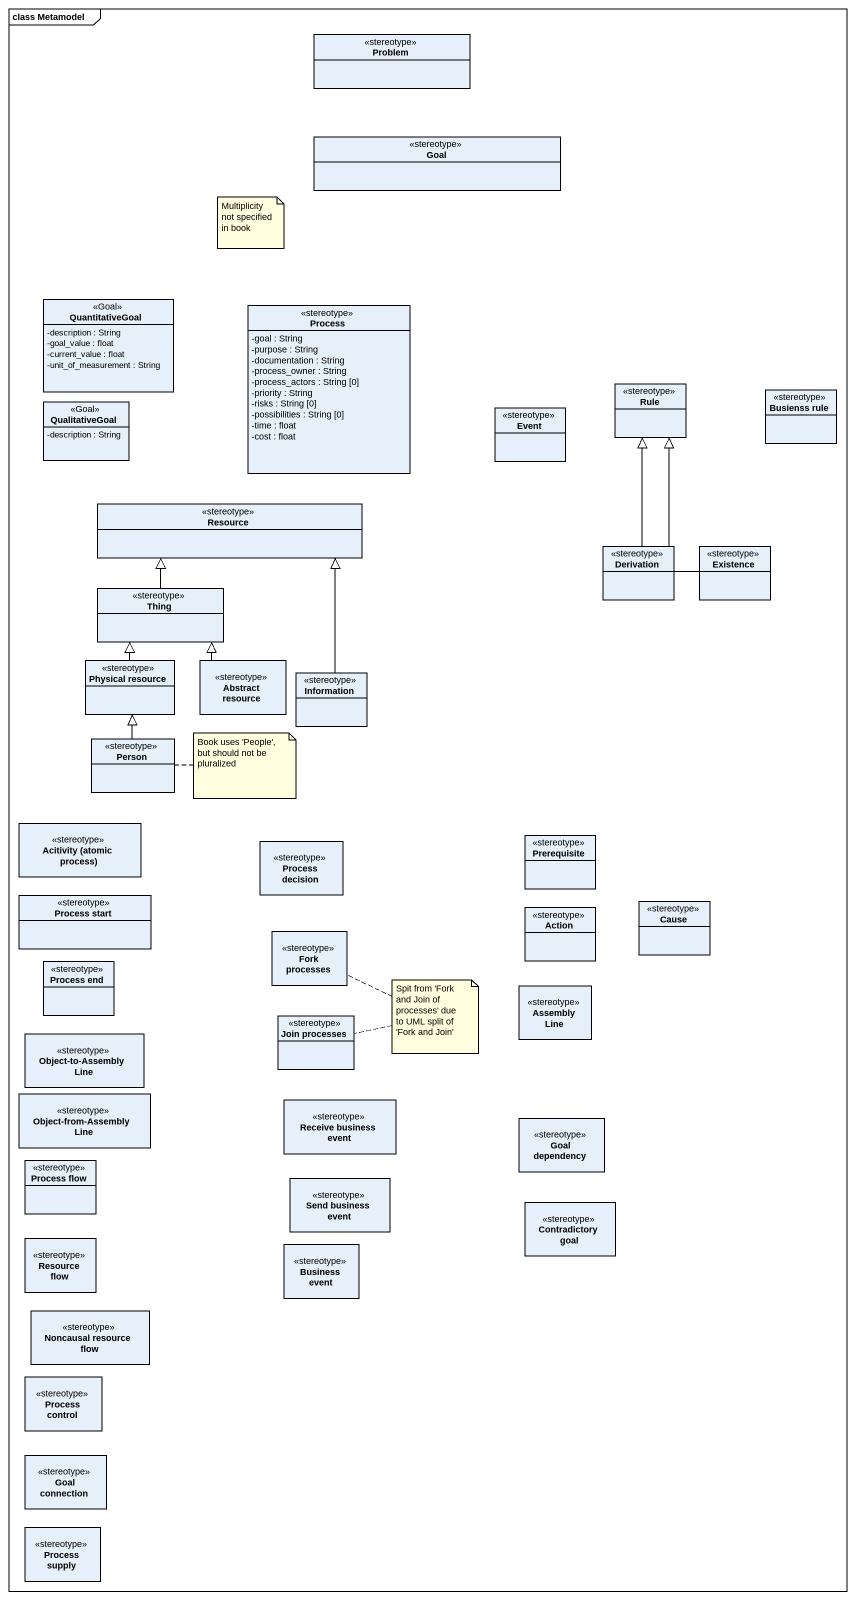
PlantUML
@startuml
mainframe class Metamodel
hide circle
hide empty members
skinparam classAttributeIconSize 0
class Problem <<stereotype>>
class Goal <<stereotype>>
class QuantitativeGoal <<Goal>> {
  -description : String
  -goal_value : float
  -current_value : float
  -unit_of_measurement : String
}
class "Process" as Process_ <<stereotype>> {
  -goal : String
  -purpose : String
  -documentation : String
  -process_owner : String
  -process_actors : String [0]
  -priority : String
  -risks : String [0]
  -possibilities : String [0]
  -time : float
  -cost : float
}
class Rule <<stereotype>>
class "Busienss rule" as Busienss_rule <<stereotype>>
class QualitativeGoal <<Goal>> {
  -description : String
}
class Event <<stereotype>>
class Resource <<stereotype>>
class Derivation <<stereotype>>
class Existence <<stereotype>>
class Thing <<stereotype>>
class "Physical resource" as Physical_resource <<stereotype>>
class "Abstract resource" as Abstract_resource <<stereotype>>
class Information <<stereotype>>
class "Person" as Person_ <<stereotype>>
class "Acitivity (atomic process)" as Acitivity_atomic_process <<stereotype>>
class "Process decision" as Process_decision <<stereotype>>
class Prerequisite <<stereotype>>
class "Process start" as Process_start <<stereotype>>
class "Fork processes" as Fork_processes <<stereotype>>
class "Action" as Action_ <<stereotype>>
class Cause <<stereotype>>
class "Process end" as Process_end <<stereotype>>
class "Assembly Line" as Assembly_Line <<stereotype>>
class "Object-to-Assembly Line" as Object_to_Assembly_Line <<stereotype>>
class "Join processes" as Join_processes <<stereotype>>
class "Object-from-Assembly Line" as Object_from_Assembly_Line <<stereotype>>
class "Receive business event" as Receive_business_event <<stereotype>>
class "Goal dependency" as Goal_dependency <<stereotype>>
class "Process flow" as Process_flow <<stereotype>>
class "Send business event" as Send_business_event <<stereotype>>
class "Contradictory goal" as Contradictory_goal <<stereotype>>
class "Resource flow" as Resource_flow <<stereotype>>
class "Business event" as Business_event <<stereotype>>
class "Noncausal resource flow" as Noncausal_resource_flow <<stereotype>>
class "Process control" as Process_control <<stereotype>>
class "Goal connection" as Goal_connection <<stereotype>>
class "Process supply" as Process_supply <<stereotype>>
Derivation -up-|> Rule
Existence -up-|> Rule
Thing -up-|> Resource
Physical_resource -up-|> Thing
Abstract_resource -up-|> Thing
Information -up-|> Resource
Person_ -up-|> Physical_resource
note as N1
  Multiplicity not specified in book
end note
note right of Person_ : Book uses 'People', but should not be pluralized
note as N3
  Spit from 'Fork and Join of processes' due to UML split of 'Fork and Join'
end note
N3 .. Fork_processes
N3 .. Join_processes
@enduml
